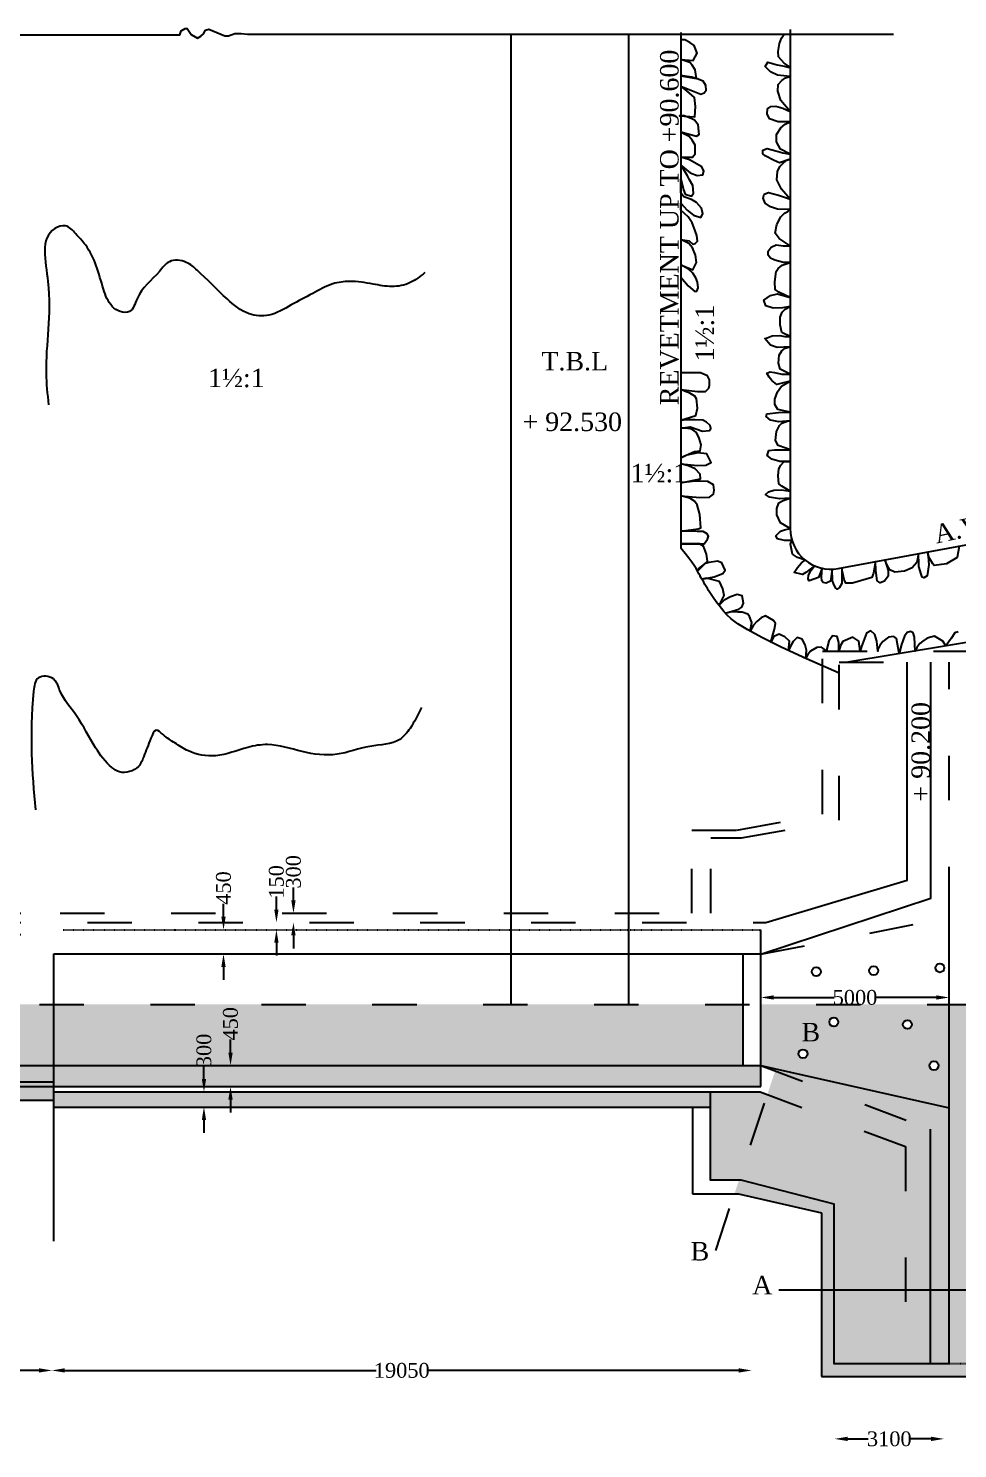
# Model space of a CAD drawing. Header units: millimetres. Extents: x -109570 to 177906, y -246061 to 117192.
# Drawn here: x 73871 to 98996, y 38738 to 77140 of the extents above; entities that cross this region are included whole.
import ezdxf

# ---------------------------------------------------------------- set-up
doc = ezdxf.new("R2010")
doc.units = ezdxf.units.MM
doc.header["$MEASUREMENT"] = 0
doc.header["$PDMODE"] = 33
doc.header["$PDSIZE"] = 500
doc.linetypes.add('ACAD_ISO03W100', pattern=[30, 12, -18])
for name, color, linetype in [('DIM', 5, 'Continuous'), ('DOT LINE', 3, 'ACAD_ISO03W100'), ('DWG. LINE', 1, 'Continuous'), ('HATCH', 2, 'Continuous'), ('TEXT', 7, 'Continuous')]:
    doc.layers.add(name, color=color, linetype=linetype)
doc.styles.get("Standard").update_dxf_attribs({"font": 'TIMES.TTF', "height": 400})
doc.dimstyles.get("Standard").update_dxf_attribs({"dimtxt": 400, "dimasz": 350, "dimexe": 0.18, "dimexo": 0.0625, "dimgap": 0.09, "dimtad": 0, "dimdec": 0, "dimzin": 0, "dimdsep": 46, "dimtxsty": 'Standard', "dimcen": 0.09, "dimse1": 1, "dimse2": 1, "dimclrd": 5, "dimclre": 5, "dimclrt": 4, "dimadec": 0, "dimazin": 0, "dimtfac": 1, "dimtdec": 0, "dimtofl": 0, "dimtmove": 0, "dimatfit": 3, "dimfxl": 1, "dimtolj": 1, "dimtzin": 0, "dimarcsym": 0})

# ---------------------------------------------------------------- blocks, each defined once
blk = doc.blocks.new('*D65')
at = {"layer": 'Defpoints', "color": 0}
for p in [(81038, 53213), (81038, 53213), (81038, 52964)]:
    blk.add_point(p, dxfattribs=at)
at = {"layer": 'DIM', "color": 5, "lineweight": -2}
for p, q in [((81038, 53563), (81038, 53913)), ((81038, 52614), (81038, 52264))]:
    blk.add_line(p, q, dxfattribs=at)
at = {"layer": 'DIM', "color": 5}
for points in [[(80979, 53563), (81096, 53563), (81038, 53213)], [(80979, 52614), (81096, 52614), (81038, 52964)]]:
    blk.add_solid(points, dxfattribs=at)
at = {"layer": 'DIM', "color": 4, "insert": (81038, 54333), "char_height": 400, "attachment_point": 5, "rotation": 90}
blk.add_mtext('\\A1;300', dxfattribs=at)
blk = doc.blocks.new('*D66')
at = {"layer": 'Defpoints', "color": 0}
for p in [(79609, 52964), (79609, 52768), (80577, 52964)]:
    blk.add_point(p, dxfattribs=at)
at = {"layer": 'DIM', "color": 5, "lineweight": -2}
for p, q in [((80577, 53314), (80577, 53664)), ((80577, 52418), (80577, 52068))]:
    blk.add_line(p, q, dxfattribs=at)
at = {"layer": 'DIM', "color": 5}
for points in [[(80519, 53314), (80635, 53314), (80577, 52964)], [(80519, 52418), (80635, 52418), (80577, 52768)]]:
    blk.add_solid(points, dxfattribs=at)
at = {"layer": 'DIM', "color": 4, "insert": (80577, 54062), "char_height": 400, "attachment_point": 5, "rotation": 90}
blk.add_mtext('\\A1;150', dxfattribs=at)
blk = doc.blocks.new('*D67')
at = {"layer": 'Defpoints', "color": 0}
for p in [(79147, 52768), (79147, 52768), (79147, 52113)]:
    blk.add_point(p, dxfattribs=at)
at = {"layer": 'DIM', "color": 5, "lineweight": -2}
for p, q in [((79147, 53118), (79147, 53468)), ((79147, 51763), (79147, 51413))]:
    blk.add_line(p, q, dxfattribs=at)
at = {"layer": 'DIM', "color": 5}
for points in [[(79089, 53118), (79205, 53118), (79147, 52768)], [(79089, 51763), (79205, 51763), (79147, 52113)]]:
    blk.add_solid(points, dxfattribs=at)
at = {"layer": 'DIM', "color": 4, "insert": (79147, 53896), "char_height": 400, "attachment_point": 5, "rotation": 90}
blk.add_mtext('\\A1;450', dxfattribs=at)
blk = doc.blocks.new('*D68')
at = {"layer": 'Defpoints', "color": 0}
for p in [(78569, 48384), (78618, 48384), (78569, 47974)]:
    blk.add_point(p, dxfattribs=at)
at = {"layer": 'DIM', "color": 5, "lineweight": -2}
for p, q in [((78618, 48734), (78618, 49084)), ((78618, 47624), (78618, 47274))]:
    blk.add_line(p, q, dxfattribs=at)
at = {"layer": 'DIM', "color": 5}
for points in [[(78560, 48734), (78676, 48734), (78618, 48384)], [(78560, 47624), (78676, 47624), (78618, 47974)]]:
    blk.add_solid(points, dxfattribs=at)
at = {"layer": 'DIM', "color": 4, "insert": (78618, 49504), "char_height": 400, "attachment_point": 5, "rotation": 90}
blk.add_mtext('\\A1;300', dxfattribs=at)
blk = doc.blocks.new('*D69')
at = {"layer": 'Defpoints', "color": 0}
for p in [(79336, 49096), (79365, 49096), (79365, 48525)]:
    blk.add_point(p, dxfattribs=at)
at = {"layer": 'DIM', "color": 5, "lineweight": -2}
for p, q in [((79336, 49446), (79336, 49796)), ((79336, 48175), (79336, 47825))]:
    blk.add_line(p, q, dxfattribs=at)
at = {"layer": 'DIM', "color": 5}
for points in [[(79278, 49446), (79394, 49446), (79336, 49096)], [(79278, 48175), (79394, 48175), (79336, 48525)]]:
    blk.add_solid(points, dxfattribs=at)
at = {"layer": 'DIM', "color": 4, "insert": (79336, 50224), "char_height": 400, "attachment_point": 5, "rotation": 90}
blk.add_mtext('\\A1;450', dxfattribs=at)
blk = doc.blocks.new('*D70')
at = {"layer": 'Defpoints', "color": 0}
for p in [(93675, 50750), (98770, 50936), (98770, 50750)]:
    blk.add_point(p, dxfattribs=at)
at = {"layer": 'DIM', "color": 5, "lineweight": -2}
for p, q in [((94025, 50936), (95656, 50936)), ((98420, 50936), (96788, 50936))]:
    blk.add_line(p, q, dxfattribs=at)
at = {"layer": 'DIM', "color": 5}
for points in [[(94025, 50994), (94025, 50878), (93675, 50936)], [(98420, 50994), (98420, 50878), (98770, 50936)]]:
    blk.add_solid(points, dxfattribs=at)
at = {"layer": 'DIM', "color": 4, "insert": (96222, 50936), "char_height": 400, "attachment_point": 5}
blk.add_mtext('\\A1;5000', dxfattribs=at)
blk = doc.blocks.new('*D72')
at = {"layer": 'Defpoints', "color": 0}
for p in [(58487, 40851), (74505, 40851), (74505, 40306)]:
    blk.add_point(p, dxfattribs=at)
at = {"layer": 'DIM', "color": 5, "lineweight": -2}
for p, q in [((58837, 40851), (67999, 40851)), ((74155, 40851), (69386, 40851))]:
    blk.add_line(p, q, dxfattribs=at)
at = {"layer": 'DIM', "color": 5}
for points in [[(58837, 40910), (58837, 40793), (58487, 40851)], [(74155, 40910), (74155, 40793), (74505, 40851)]]:
    blk.add_solid(points, dxfattribs=at)
at = {"layer": 'DIM', "color": 4, "insert": (68693, 40851), "char_height": 400, "attachment_point": 5}
blk.add_mtext('\\A1;16100', dxfattribs=at)
blk = doc.blocks.new('*D73')
at = {"layer": 'Defpoints', "color": 0}
for p in [(93426, 40851), (74505, 40306), (93426, 39790)]:
    blk.add_point(p, dxfattribs=at)
at = {"layer": 'DIM', "color": 5, "lineweight": -2}
for p, q in [((74855, 40851), (83273, 40851)), ((93076, 40851), (84659, 40851))]:
    blk.add_line(p, q, dxfattribs=at)
at = {"layer": 'DIM', "color": 5}
for points in [[(74855, 40910), (74855, 40793), (74505, 40851)], [(93076, 40910), (93076, 40793), (93426, 40851)]]:
    blk.add_solid(points, dxfattribs=at)
at = {"layer": 'DIM', "color": 4, "insert": (83966, 40851), "char_height": 400, "attachment_point": 5}
blk.add_mtext('\\A1;19050', dxfattribs=at)
blk = doc.blocks.new('*D74')
at = {"layer": 'Defpoints', "color": 0}
for p in [(95671, 39000), (98627, 39000), (98627, 39000)]:
    blk.add_point(p, dxfattribs=at)
at = {"layer": 'DIM', "color": 5, "lineweight": -2}
for p, q in [((96021, 39000), (96581, 39000)), ((98277, 39000), (97717, 39000))]:
    blk.add_line(p, q, dxfattribs=at)
at = {"layer": 'DIM', "color": 5}
for points in [[(96021, 39059), (96021, 38942), (95671, 39000)], [(98277, 39059), (98277, 38942), (98627, 39000)]]:
    blk.add_solid(points, dxfattribs=at)
at = {"layer": 'DIM', "color": 4, "insert": (97149, 39000), "char_height": 400, "attachment_point": 5}
blk.add_mtext('\\A1;3100', dxfattribs=at)

msp = doc.modelspace()

# ---------------------------------------------------------------- hatches: boundary and pattern name
at = {"layer": 'HATCH'}
h = msp.add_hatch(dxfattribs=at)
h.set_pattern_fill('AR-CONC', color=256, scale=200, style=0)
h.set_pattern_definition([(50, (0, 0), (1434.52, -125.504), [150, -1650]), (355, (0, 0), (-277.503, 1504.384), [120, -1320]), (100.4514, (119.5, -10.5), (1157.019, 1378.879), [127.48, -1402.284]), (46.1842, (0, 400), (2134.482, -331.038), [225, -2475]), (96.6356, (177.9, 372.4), (1869.325, 1948.236), [191.22, -2103.426]), (351.1842, (0, 400), (1869.324, 1948.237), [180, -1980]), (21, (200, 300), (1193.814, -805.238), [150, -1650]), (326, (200, 300), (486.63, 1450.3), [120, -1320]), (71.4514, (299.5, 232.9), (1680.445, 645.061), [127.48, -1402.284]), (37.5, (0, 0), (24.3197, 665.7877), [0, -1304, 0, -1340, 0, -1325]), (7.5, (0, 0), (526.139, 788.8234), [0, -764, 0, -1274, 0, -505]), (327.5, (-446, 0), (1067.645, -45.1097), [0, -500, 0, -1560, 0, -2070]), (317.5, (-646, 0), (1166.372, 200.21), [0, -650, 0, -1036, 0, -1470])])
h.paths.add_polyline_path([(66876.8, 50750.5), (58569.9, 50750.5), (58569.9, 49096.2), (66876.8, 49096.2)])
h.paths.add_polyline_path([(66876.8, 49096.2), (58569.9, 49096.2), (58569.9, 48654.2), (66876.8, 48654.2)])
h.paths.add_polyline_path([(66876.8, 48524.8), (58569.9, 48524.8), (58569.9, 48156.7), (66876.8, 48156.7)])
h.paths.add_polyline_path([(66876.8, 48654.2), (58569.9, 48654.2), (58569.9, 48524.8), (66876.8, 48524.8)])
h.paths.add_polyline_path([(74557.9, 48524.8), (66876.8, 48524.8), (66876.8, 48156.7), (74557.9, 48156.7)])
h.paths.add_polyline_path([(74557.9, 49096.2), (66876.8, 49096.2), (66876.8, 48654.2), (74557.9, 48654.2)])
h.paths.add_polyline_path([(74557.9, 50750.5), (66876.8, 50750.5), (66876.8, 49096.2), (74557.9, 49096.2)])
h.paths.add_polyline_path([(74557.9, 48654.2), (66876.8, 48654.2), (66876.8, 48524.8), (74557.9, 48524.8)])
h.paths.add_polyline_path([(92308.6, 48383.6), (74557.9, 48383.6), (74557.9, 47974.2), (92308.6, 47974.2)])
h.paths.add_polyline_path([(93675.2, 49096.2), (74557.9, 49096.2), (74557.9, 48524.8), (76698.9, 48524.8), (93675.2, 48524.8)])
h.paths.add_polyline_path([(93201.3, 50750.5), (74557.9, 50750.5), (74557.9, 49096.2), (93201.3, 49096.2)])
h.paths.add_polyline_path([(98769.7, 50750.5), (93675.2, 50750.5), (93675.2, 49096.2), (98769.7, 47956.6)])
h.paths.add_polyline_path([(98476.8, 49094.4, -1), (98237.3, 49094.4, -1)], flags=16)
h.paths.add_polyline_path([(97518.6, 50205.3, -1), (97758.2, 50205.3, -1)], flags=16)
h.paths.add_polyline_path([(95528, 50273.7, -1), (95767.6, 50273.7, -1)], flags=16)
h.paths.add_polyline_path([(94695.3, 49413.4, -1), (94934.9, 49413.4, -1)], flags=16)
h.paths.add_polyline_path([(98769.7, 47956.6), (94082.3, 49005.1), (94064.1, 48950.4), (98255.3, 47379.2), (98255.3, 43028.8), (98769.7, 43028.8)])
h.paths.add_polyline_path([(98255.3, 47379.2), (94064.1, 48950.4), (93852.4, 48311.4), (97589.3, 46902.5), (97589.3, 43028.8), (98255.3, 43028.8)])
h.paths.add_polyline_path([(97589.3, 46902.5), (93852.4, 48311.4), (93087.3, 46001.7), (93130.7, 46001.7), (95651.3, 45356.7), (95651.3, 43028.8), (97589.3, 43028.8)])
h.paths.add_polyline_path([(93130.7, 46001.7), (93087.3, 46001.7), (92963.6, 45628.2), (93076, 45628.2), (95316.8, 45116.4), (95316.8, 43028.8), (95651.3, 43028.8), (95651.3, 45356.7)])
h.paths.add_polyline_path([(93852.4, 48311.4), (93660.8, 48383.6), (92308.6, 48383.6), (92308.6, 46001.7), (93087.3, 46001.7)])
h.paths.add_polyline_path([(99221.7, 50750.5), (98769.7, 50750.5), (98769.7, 43028.8), (99221.7, 43028.8)])
h.paths.add_polyline_path([(99221.7, 43028.8), (98769.7, 43028.8), (98769.7, 41042), (99221.7, 41042)])
h.paths.add_polyline_path([(98769.7, 43028.8), (98255.3, 43028.8), (98255.3, 41042), (98769.7, 41042)], flags=17)
h.paths.add_polyline_path([(98255.3, 43028.8), (97589.3, 43028.8), (97589.3, 41042), (98255.3, 41042)], flags=17)
h.paths.add_polyline_path([(97589.3, 43028.8), (95651.3, 43028.8), (95651.3, 41042), (97589.3, 41042)], flags=17)
h.paths.add_polyline_path([(95651.3, 43028.8), (95316.8, 43028.8), (95316.8, 40685.3), (99221.7, 40685.3), (99221.7, 41042), (98769.7, 41042), (95651.3, 41042)])
h.paths.add_polyline_path([(70396, 49816.1), (70396, 51553.3), (71004.1, 51553.3), (71004.1, 49816.1)], flags=9)
h.paths.add_polyline_path([(67331, 49124.9), (67331, 50165.8), (67937.9, 50165.8), (67937.9, 49124.9)], flags=24)
h.paths.add_polyline_path([(67810.5, 49696.3), (67810.5, 50737.2), (68417.4, 50737.2), (68417.4, 49696.3)], flags=24)
h.paths.add_polyline_path([(78314.5, 48983.7), (78314.5, 50024.6), (78921.4, 50024.6), (78921.4, 48983.7)], flags=9)
h.paths.add_polyline_path([(79032.5, 49696.3), (79032.5, 50751.9), (79639.4, 50751.9), (79639.4, 49696.3)], flags=9)
h.paths.add_polyline_path([(95556.5, 51239.5), (96888.4, 51239.5), (96888.4, 50632.6), (95556.5, 50632.6)], flags=9)
h.paths.add_polyline_path([(94652.6, 49626.9), (95389.4, 49626.9), (95389.4, 50360.1), (94652.6, 50360.1)], flags=24)

# ---------------------------------------------------------------- linework, layer by layer
at = {"layer": 'DOT LINE', "ltscale": 100}
for points in [[(91806.3, 53212.7), (91806.3, 55459.4), (93024.4, 55459.4), (95346.6, 55894.7), (95346.6, 60299.8), (99221.7, 60299.8)], [(74729.1, 53212.7), (92320.1, 53212.7), (92320.1, 55250.3), (93148.2, 55250.3), (95791.5, 55726.7), (95791.5, 60003.4), (98769.7, 60003.4)], [(98769.7, 53270.2), (98769.7, 60003.4)], [(36467.7, 53212.7), (74456, 53212.7)], [(93675.2, 52104.4), (98769.7, 53098.4)], [(36467.7, 52963.7), (93806.6, 52963.7)], [(36467.7, 52641.2), (74697.5, 52641.2)], [(11170.5, 50750.5), (111147.9, 50750.5)], [(92455.2, 44093.4), (94317.9, 49716.4)], [(93675.2, 49096.2), (98255.3, 47379.2)], [(93660.8, 48383.6), (97589.3, 46902.5), (97589.3, 41042)]]:
    msp.add_lwpolyline(points, dxfattribs=at)
at = {"layer": 'DOT LINE'}
for points in [[(74814, 52768.3), (93675.2, 52768.3)], [(98769.7, 41042), (102405.7, 41042)]]:
    msp.add_lwpolyline(points, dxfattribs=at)
at = {"layer": 'DWG. LINE'}
for p, q in [((91829.4, 47974.2), (91829.4, 45628.2)), ((91829.4, 45628.2), (93076, 45628.2)), ((93076, 45628.2), (95316.8, 45116.4)), ((95316.8, 45116.4), (95316.8, 40685.3)), ((95316.8, 40685.3), (99221.7, 40685.3))]:
    msp.add_line(p, q, dxfattribs=at)
for points in [[(73166.4, 76967.5), (77963, 76967.5), (78003.1, 77070.9), (78107.2, 77140.2), (78161.8, 77140.2), (78161.8, 77140.2), (78275.8, 76976.8), (78439.4, 76877.7), (78533.7, 76932.2), (78603.1, 76996.6), (78662.6, 77090.7), (78746.9, 77115.5), (79178.3, 76937.2), (79282.4, 76937.2), (79455.9, 77001.6), (79624.5, 77001.6), (79798.1, 76981.7), (97259.3, 76981.7)], [(86924.7, 50750.5), (86924.7, 76981.7)], [(90101.9, 50750.5), (90101.9, 76981.7)], [(91514.2, 77030.7), (91514.2, 63089.8)], [(95791.5, 59701.8), (94912.1, 60089.1), (94225, 60408.4), (93704, 60668.2), (93322.9, 60877.1), (93055.8, 61043.6), (92876.4, 61176.5), (92758.7, 61284.1), (92676.6, 61375.3), (92608, 61457.1), (92547.7, 61532), (92494.6, 61601), (92447.5, 61664.9), (92405.3, 61724.8), (92366.9, 61781.8), (92331.2, 61836.8), (92297, 61890.7), (92263.3, 61944.6), (92229.9, 61998.6), (92196.9, 62052.9), (92164.1, 62107.7), (92131.5, 62163.2), (92099, 62219.6), (92066.6, 62277), (92034.3, 62335.5), (92001.5, 62395.8), (91965.6, 62460.3), (91923.6, 62531.6), (91872.3, 62612.7), (91808.9, 62706.3), (91730.1, 62815.1), (91632.9, 62942), (91514.2, 63089.8)], [(95974.8, 60003.4), (105396, 61558.7)], [(93675.2, 52104.4), (98269, 53617.4), (98269, 60003.4)], [(93806.6, 52963.7), (97633.5, 54111.4), (97633.5, 60003.4)], [(92308.6, 48383.6), (92308.6, 46001.7), (93130.7, 46001.7), (95651.3, 45356.7), (95651.3, 41042), (98769.7, 41042), (98769.7, 53270.2)], [(93675.2, 48524.8), (93675.2, 52768.3)], [(74557.9, 44342.6), (74557.9, 52112.8)], [(74557.9, 52112.8), (93718.6, 52112.8)], [(93201.3, 49096.2), (93201.3, 52112.8)], [(36467.7, 49096.2), (93675.2, 49096.2)], [(93675.2, 49096.2), (98769.7, 47956.6)], [(58569.9, 48654.2), (74557.9, 48654.2)], [(58569.9, 48524.8), (76698.9, 48524.8)], [(74557.9, 48524.8), (93675.2, 48524.8)], [(58569.9, 48156.7), (74557.9, 48156.7)], [(74557.9, 48383.6), (93660.8, 48383.6)], [(74557.9, 47974.2), (92297.9, 47974.2)], [(98255.3, 47379.2), (98255.3, 41042)], [(94161.4, 43028.8), (100452.8, 43028.8)]]:
    msp.add_lwpolyline(points, dxfattribs=at)
msp.add_lwpolyline([(94468.7, 77106.7), (94468.7, 63616.2, 0.4688718), (95768.8, 62534.6), (105761.7, 64383.4)], format="xyb", dxfattribs=at)
for centre in [(98517.1, 51735.6), (95174, 51633), (96726.2, 51661.5), (95647.8, 50273.7), (97638.4, 50205.3), (94815.1, 49413.4), (98357, 49094.4)]:
    msp.add_circle(centre, 119.8, dxfattribs=at)
at = {"layer": 'HATCH'}
for points in [[(91514.2, 70417.2), (91707.7, 70175.1), (91887.7, 70024.6), (91946.5, 70031.9), (91979.6, 70123.7), (91964.9, 70274.1), (91913.4, 70391.6), (91840, 70523.7), (91718.7, 70626.4), (91514.2, 70743.8), (91840, 70611.7), (91939.2, 70813.6), (91906.1, 71008), (91828.9, 71202.5), (91729.8, 71323.6), (91514.2, 71433.7), (91737.1, 71399.5), (91832.6, 71307.8), (91902.4, 71322.5), (91961.2, 71388.5), (91942.8, 71542.6), (91865.7, 71762.8), (91817.9, 71883.9), (91715.1, 72041.7), (91514.2, 72221.5), (91514.2, 72412.3), (91682, 72221.5), (91858.3, 72085.7), (92053, 72023.3), (92104.5, 72122.4), (92075.1, 72276.5), (91939.2, 72434.3), (91799.5, 72511.4), (91590.1, 72584.8), (91514.2, 72698.5), (91514.2, 73070.7), (91586.6, 72777.2), (91630.7, 72656.1), (91803.4, 72601), (91803.4, 72601), (91854.8, 72685.4), (91840.1, 72894.6), (91748.3, 73048.7), (91689.5, 73155.1), (91553.5, 73379), (91514.2, 73437.7), (91766.6, 73235.8), (91957.7, 73158.8), (92104.6, 73184.5), (92137.7, 73279.9), (92082.6, 73397.3), (91748.3, 73588.1), (91514.2, 73661.5), (91829.1, 73661.5), (91898.9, 73744.1), (91898.9, 73982.6), (91821.7, 74114.7), (91737.2, 74213.8), (91597.6, 74290.8), (91514.2, 74345.9), (91931.9, 74222.3), (92005.4, 74273.7), (91979.7, 74534.2), (91880.5, 74659), (91792.3, 74706.7), (91601.3, 74772.8), (91472.7, 74780.1), (91887.8, 74748.5), (91909.9, 75031), (91884.2, 75273.2), (91674.8, 75453), (91514.2, 75581.5), (92053.2, 75362.6), (92145, 75399.3), (92192.8, 75472.7), (92185.4, 75593.8), (92115.6, 75711.2), (91957.6, 75777.2), (91807, 75824.9), (91568.2, 75858), (91514.2, 75858), (91936.2, 75784), (91902.5, 76015.8), (91821.7, 76147.9), (91755.6, 76217.6), (91514.2, 76302), (91514.2, 76302), (91847.5, 76270.1), (91954, 76472), (91869.5, 76681.1), (91759.3, 76761.9), (91616, 76831.6), (91514.2, 76831.6)], [(99036.5, 63139.2), (98987.5, 62837.8), (98698.8, 62658.4), (98362.1, 62613.5), (98323.6, 62661.6), (98243.4, 62799.3), (98201.7, 62901.9), (98186.9, 62982), (98214.5, 62639.2), (98172.8, 62338), (98086.2, 62286.8), (98034.9, 62299.6), (98009.3, 62382.9), (97948.3, 62591.1), (97948.3, 62664.8), (97937.8, 62935.9), (97889.4, 62695.8), (97770.7, 62551.7), (97555.8, 62462), (97299.2, 62439.5), (97167.7, 62497.2), (97087.6, 62625.3), (97026.2, 62767.2), (97116.4, 62481.2), (97119.6, 62330.6), (97020.2, 62189.6), (96898.3, 62144.8), (96818.2, 62202.5), (96782.9, 62481.2), (96777.6, 62721.2), (96725.1, 62410.7), (96673.8, 62289), (96154.2, 62138.4), (95971.4, 62141.6), (95932.9, 62237.7), (95881.6, 62442.7), (95861.5, 62551.7), (95861.5, 62132), (95798.2, 62019.9), (95743.7, 61978.2), (95698.8, 62016.7), (95637.9, 62128.8), (95609, 62205.7), (95600.1, 62516.7), (95562, 62196.6), (95440.1, 62138.9), (95356.7, 62154.9), (95324.6, 62199.8), (95318.2, 62308.7), (95330.6, 62542.3), (95234.8, 62289.5), (94981.4, 62199.8), (94955.8, 62247.8), (94962.2, 62356.8), (95032.8, 62494.5), (95122.3, 62610.9), (94888.4, 62424), (94801.8, 62369.6), (94580.5, 62427.2), (94663.9, 62561.8), (94773, 62693.1), (94873.9, 62763.4), (94670.4, 62829.7), (94532.5, 62925.8), (94481.2, 63194.9), (94516.7, 63294.8), (94317.6, 63294.8), (94122, 63339.1), (94083.5, 63419.2), (94205.4, 63544.1), (94317.6, 63579.4), (94468.7, 63616.2), (94205.3, 63767), (94112.3, 63991.3), (94109.1, 64154.7), (94160.4, 64311.6), (94279.1, 64372.5), (94468.7, 64436.6), (94176.5, 64417.4), (93910.3, 64462.2), (93804.4, 64535.9), (93884.6, 64609.6), (94022.5, 64654.4), (94231, 64664), (94468.7, 64625.6), (94468.7, 64625.6), (94243.9, 64758.6), (94160.5, 64829), (94141.3, 65046.9), (94160.5, 65223.1), (94205.4, 65322.4), (94304.8, 65424.9), (94468.7, 65424.9), (94186.3, 65424.9), (93971.4, 65493.8), (93846.3, 65593.1), (93894.4, 65727.7), (94048.3, 65743.7), (94301.7, 65743.7), (94468.7, 65743.7), (94353, 65788.5), (94144.6, 65865.4), (94067.6, 65993.6), (94102.9, 66243.5), (94176.6, 66403.6), (94247.2, 66461.3), (94417.2, 66531.8), (94468.7, 66531.8), (94160.8, 66498.5), (93936.3, 66549.8), (93820.8, 66645.9), (93840, 66716.3), (94157.6, 66754.8), (94340.4, 66761.2), (94468.7, 66761.2), (94138.3, 66834.9), (94058.1, 66966.2), (94054.9, 67113.6), (94122.3, 67309), (94231.3, 67466), (94468.7, 67597.3), (94109.4, 67512.3), (93971.5, 67621.2), (93900.9, 67707.7), (93833.6, 67813.4), (93926.6, 67851.8), (94045.2, 67832.6), (94240.9, 67787.8), (94468.7, 67787.8), (94202.3, 67930.1), (94154.2, 68090.3), (94173.4, 68305), (94244, 68420.3), (94330.6, 68490.8), (94468.7, 68532.4), (94115.7, 68507.9), (93932.9, 68578.3), (93785.4, 68751.3), (93843.1, 68777), (93977.8, 68828.2), (94189.5, 68834.6), (94324.2, 68805.8), (94468.7, 68805.8), (94244, 68918.9), (94195.9, 69127.1), (94195.9, 69328.9), (94250.4, 69466.7), (94337, 69550), (94468.7, 69623.7), (94259.6, 69582.6), (94012.7, 69576.2), (93807.4, 69637.1), (93759.3, 69794), (93938.9, 69919), (94124.9, 69960.6), (94468.7, 69864.5), (94163.3, 70009.8), (94067.1, 70077.1), (94057.5, 70291.7), (94086.3, 70564), (94144.1, 70647.3), (94256.3, 70733.8), (94468.7, 70807.5), (94288.7, 70807.5), (94054.6, 70870.2), (93939.1, 70924.7), (93875, 71004.8), (93878.2, 71113.7), (93952, 71229), (94089.9, 71286.7), (94275.9, 71257.9), (94468.7, 71257.9), (94166.9, 71460.9), (94064.2, 71605.1), (94109.1, 71842.2), (94211.8, 72047.2), (94311.2, 72146.5), (94407.4, 72191.4), (94468.7, 72239.4), (94122, 72256.7), (93939.2, 72317.5), (93794.9, 72413.7), (93740.3, 72551.4), (93762.8, 72657.1), (93881.5, 72705.2), (94150.9, 72634.7), (94314.4, 72580.2), (94468.7, 72525.8), (94237.5, 72792.9), (94112.4, 73045.9), (94122, 73267), (94192.6, 73407.9), (94285.6, 73500.8), (94375.4, 73574.5), (94468.7, 73606.6), (94176.6, 73508.4), (94038.7, 73566.1), (93794.9, 73691), (93727.5, 73751.9), (93727.5, 73848), (93843, 73896), (94083.6, 73832), (94272.8, 73774.3), (94468.7, 73735.9), (94205.4, 73877.9), (94099.6, 74070.1), (94099.6, 74268.7), (94211.8, 74451.3), (94333.7, 74547.4), (94468.7, 74617.9), (94147.8, 74617.9), (93910.5, 74692.4), (93843.1, 74827), (93855.9, 74964.7), (93942.5, 75028.8), (94080.4, 75038.4), (94269.7, 74987.1), (94468.7, 74891), (94215.3, 75190.5), (94131.9, 75443.6), (94147.9, 75626.2), (94241, 75735.1), (94343.6, 75799.2), (94468.7, 75837.6), (94128.8, 75874.2), (93933.2, 75963.9), (93788.8, 76108.1), (93862.6, 76229.8), (94112.8, 76156.1), (94314.8, 76117.7), (94414.3, 76092.1), (94468.7, 76092.1), (94302, 76204.2), (94154.5, 76370.8), (94148.1, 76511.7), (94180.1, 76732.8), (94237.9, 76880.2), (94305.2, 76981.7)], [(99009.6, 60823.6), (98920.1, 60794.7), (98820.1, 60644.9), (98674.4, 60449), (98593.9, 60571.3), (98375.5, 60702.7), (98170.2, 60650.2), (98059.7, 60574), (97975.5, 60505.6), (97893.9, 60397.9), (97851.8, 60299.8), (97826.8, 60675.4), (97797.9, 60796.3), (97721.6, 60833), (97632.1, 60809.4), (97561.1, 60704.3), (97479.5, 60478.2), (97414.7, 60241.1), (97342.7, 60643.8), (97274.3, 60693.7), (97129.6, 60683.2), (96974.3, 60565), (96895.4, 60454.6), (96840.1, 60346.8), (96840.1, 60299.8), (96811.2, 60572.9), (96755.9, 60754.2), (96650.7, 60848.8), (96529.6, 60788.4), (96398.1, 60428.3), (96358.6, 60299.8), (96328.4, 60572.9), (96165.2, 60675.4), (95891.6, 60562.3), (95831.1, 60452), (95783.7, 60299.8), (95781.1, 60536.1), (95741.6, 60696.4), (95615.3, 60712.2), (95510, 60567.6), (95462.7, 60360), (95462.7, 60299.8), (95318, 60404.6), (95189, 60399.4), (95018, 60296.9), (94944.3, 60212.8), (94891.4, 60098.8), (94907.5, 60325.8), (94878.5, 60467.7), (94791.7, 60628), (94654.9, 60672.7), (94549.6, 60559.7), (94489.1, 60449.3), (94426.6, 60314.8), (94454.9, 60572.9), (94323.3, 60685.9), (94241.8, 60727.9), (94173.3, 60762.1), (94026, 60699), (93949.6, 60545.7), (94048.9, 60897.9), (94069.9, 61050.3), (94019.9, 61126.6), (93801.5, 61255.3), (93685.8, 61202.8), (93567.3, 61105.5), (93480.5, 61005.7), (93389.9, 60840.4), (93435.8, 61079.2), (93372.6, 61239.6), (93320, 61305.3), (93172.7, 61357.8), (93056.9, 61357.8), (92893.7, 61360.5), (92717.6, 61329.7), (93080.1, 61432.2), (93161.7, 61490), (93206.4, 61595.1), (93166.9, 61792.3), (93038, 61834.3), (92853.8, 61773.9), (92682.8, 61679.2), (92572.3, 61571.5), (92547.7, 61532), (92682.8, 61808), (92648.6, 61984.1), (92561.7, 62181.2), (92209.1, 62278.5), (92082.8, 62248.3), (92411.5, 62309.3), (92645.6, 62398.7), (92714.1, 62490.7), (92622, 62690.4), (92503.6, 62737.7), (92274.6, 62698.3), (92151, 62658.9), (91987.8, 62538), (91965.6, 62460.3), (92229.8, 62736.2), (92203.5, 62925.4), (92124.5, 63140.9), (92014, 63204), (91845.6, 63206.6), (91650.9, 63206.6), (91514.2, 63206.6), (92145.6, 63206.6), (92229.8, 63330.2), (92258.7, 63409), (92227.2, 63477.3), (92119.3, 63537.8), (91953.5, 63540.4), (91774.6, 63545.7), (91514.2, 63545.7), (91982.5, 63607.4), (92053.5, 63631.1), (92021.9, 63993.8), (91950.9, 64256.6), (91885.1, 64356.5), (91756.2, 64440.6), (91514.2, 64501), (92029.8, 64452.7), (92290.3, 64468.5), (92395.5, 64550), (92416.6, 64649.9), (92392.9, 64799.7), (92242.9, 64889), (92037.7, 64894.3), (91895.6, 64894.3), (91514.2, 64854.9), (92040.4, 64958.3), (92035.1, 65087.1), (91895.7, 65234.3), (91722, 65307.9), (91514.2, 65365.7), (91961.4, 65318.4), (92190.4, 65328.9), (92332.4, 65399.9), (92216.7, 65639), (91969.3, 65660.1), (91672, 65597), (91545.7, 65539.2), (91514.2, 65539.2), (91884.6, 65704), (92032, 65719.8), (92058.3, 65880.1), (92010.9, 66058.9), (91932, 66216.5), (91811, 66300.6), (91645.2, 66332.2), (91514.2, 66332.2), (91761, 66369), (92095.1, 66250.7), (92289.9, 66263.9), (92324.1, 66319), (92308.3, 66400.5), (92205.7, 66492.5), (92105.7, 66547.7), (91897.8, 66555.6), (91726.8, 66555.6), (91587.3, 66547.7), (91514.2, 66547.7), (91919, 66675.7), (91963.7, 66870.2), (91940, 67127.7), (91892.7, 67196.1), (91753.2, 67274.9), (91608.5, 67335.4), (91514.2, 67380.1), (91966.4, 67323.4), (92176.9, 67320.8), (92266.4, 67412.8), (92287.4, 67491.6), (92287.4, 67636.2), (92232.2, 67749.2), (92045.4, 67822.8), (91805.9, 67822.8), (91624.3, 67822.8), (91514.2, 67822.8)]]:
    msp.add_lwpolyline(points, dxfattribs=at)
for points in [[(84588.2, 70535.5), (84196.1, 70266.3), (83697.8, 70160.2), (83191.4, 70225.5), (82554.2, 70298.9), (82104.9, 70233.6), (81557.6, 69972.5), (80977.6, 69662.5), (80373.2, 69385), (79839.5, 69424), (79243.2, 69823.8), (78433.8, 70601.6), (78139.7, 70813.8), (77682.3, 70830.1), (77412.7, 70569), (76808.2, 69826.5), (76604, 69483.8), (76350.8, 69483.8), (76138.4, 69622.5), (75901.5, 70087.6), (75705.5, 70724), (75411.4, 71287), (75150, 71588.9), (74872.3, 71801.1), (74586.4, 71727.6), (74398.5, 70299.7), (74348.7, 67816.2), (74414, 66959.4)], [(84499.5, 58773.4), (84190.8, 58212.6), (83910.1, 57913.5), (83105.4, 57726.6), (82216.5, 57511.7), (81271.4, 57586.4), (80335.7, 57773.3), (79802.4, 57698.6), (78935.8, 57472.7), (78196.6, 57603.6), (77831.7, 57818.5), (77513.5, 58042.8), (77326.4, 58164.3), (77186, 57949.4), (76989.6, 57454), (76849.2, 57183), (76605.9, 57042.8), (76334.6, 57033.5), (76128.7, 57155), (75689, 57687.7), (75174.3, 58547.5), (74723.6, 59233.3), (74545.8, 59551.1), (74143.4, 59579.1), (74012.4, 59214.7), (74058.6, 56014.1)]]:
    msp.add_spline(points, degree=3, dxfattribs=at)

# ---------------------------------------------------------------- texts
at = {"layer": 'TEXT'}
for s, rotation, p in [('REVETMENT UP TO +90.600', 90, (91451.5, 66951.3)), ('1½:1', 90, (92405.9, 68135)), ('A.V.G.L 88.500', 12.32533, (98424.2, 63208.3)), ('+ 90.200', 90, (98248.7, 56233.9))]:
    msp.add_text(s, height=500, rotation=rotation, dxfattribs=at).set_placement(p)
for s, p in [('T.B.L', (87741.8, 67892.4)), ('1½:1', (78727.7, 67439.4)), ('+ 92.530', (87230.2, 66252.9)), ('1½:1', (90154.3, 64867.2)), ('B', (94774.8, 49749.1)), ('B', (91776.8, 43824.9)), ('A', (93442.6, 42907.2))]:
    msp.add_text(s, height=500, dxfattribs=at).set_placement(p)

# ---------------------------------------------------------------- dimensions: what is measured, and where the dimension line sits
at = {"layer": 'DIM'}
dim = msp.add_linear_dim(base=(81037.6, 53212.7), p1=(81037.6, 52963.7), p2=(81037.6, 53212.7), angle=90, text='300', dimstyle='Standard', dxfattribs=at)
dim.commit()
dim.dimension.update_dxf_attribs({"geometry": '*D65', "text_midpoint": (81037.6, 54333.2)})
for p1, p2, distance, text, picture, middle in [((79146.9, 52112.8), (79146.9, 52768.3), 0, '450', '*D67', (79146.9, 53896.3)), ((79365.1, 48524.8), (79365.1, 49096.2), 29.1, '450', '*D69', (79336, 50224.1)), ((78569.4, 47974.2), (78569.4, 48383.6), -48.5, '300', '*D68', (78617.9, 49504.2))]:
    dim = msp.add_aligned_dim(p1=p1, p2=p2, distance=distance, text=text, dimstyle='Standard', dxfattribs=at)
    dim.commit()
    dim.dimension.update_dxf_attribs({"geometry": picture, "text_midpoint": middle})
dim = msp.add_linear_dim(base=(80576.9, 52963.7), p1=(79609.3, 52768.3), p2=(79609.3, 52963.7), angle=90, text='150', dimstyle='Standard', dxfattribs=at)
dim.commit()
dim.dimension.update_dxf_attribs({"geometry": '*D66', "text_midpoint": (80576.9, 54061.6), "dimtype": 160})
for base, p1, p2, text, picture, middle in [((98769.7, 50936), (93675.2, 50750.5), (98769.7, 50750.5), '5000', '*D70', (96222.4, 50936)), ((98626.6, 39000.4), (95670.9, 39000.4), (98626.6, 39000.4), '3100', '*D74', (97148.8, 39000.4))]:
    dim = msp.add_linear_dim(base=base, p1=p1, p2=p2, text=text, dimstyle='Standard', dxfattribs=at)
    dim.commit()
    dim.dimension.update_dxf_attribs({"geometry": picture, "text_midpoint": middle})
dim = msp.add_linear_dim(base=(74505.3, 40851.2), p1=(58487, 40851.2), p2=(74505.3, 40305.5), text='16100', dimstyle='Standard', override={"dimtmove": 1}, dxfattribs=at)
dim.commit()
dim.dimension.update_dxf_attribs({"geometry": '*D72', "text_midpoint": (68692.7, 40851.2), "dimtype": 160})
dim = msp.add_linear_dim(base=(93426.3, 40851.2), p1=(74505.3, 40305.5), p2=(93426.3, 39790.4), text='19050', dimstyle='Standard', override={"dimtmove": 1}, dxfattribs=at)
dim.commit()
dim.dimension.update_dxf_attribs({"geometry": '*D73', "text_midpoint": (83965.8, 40851.2)})

doc.saveas('drawing.dxf')
